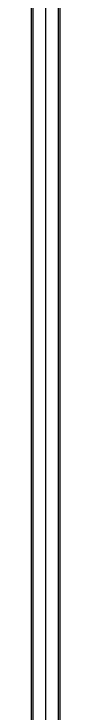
# Model space of a CAD drawing. Header units: millimetres. Extents: x 5349504 to 6791112, y -2212455 to -2153443.
# Drawn here: x 6533817 to 6533893, y -2192659 to -2190790 of the extents above; entities that cross this region are included whole.
import ezdxf

# ---------------------------------------------------------------- set-up
doc = ezdxf.new("R2010")
doc.units = ezdxf.units.MM
doc.header["$LTSCALE"] = 400
doc.layers.add('EQUIP', color=8, linetype='Continuous')
doc.layers.add('GRND', color=8, linetype='Continuous')

# ---------------------------------------------------------------- blocks, each defined once
blk = doc.blocks.new('BL-EQ-SECT_1_20230313')
at = {"layer": 'EQUIP'}
for p, q in [((22932.7, 11689.8), (22932.7, 6284.6)), ((22894.6, 11642.8), (22894.6, 6306.6)), ((22898.8, 11642.8), (22898.8, 6306.6)), ((22966.7, 11642.8), (22966.7, 6306.6)), ((22970.9, 11642.8), (22970.9, 6306.6))]:
    blk.add_line(p, q, dxfattribs=at)

msp = doc.modelspace()

# ---------------------------------------------------------------- block references
at = {"layer": 'GRND', "xscale": -1}
msp.add_blockref('BL-EQ-SECT_1_20230313', (6556787.5, -2201176.2), dxfattribs=at)

doc.saveas('drawing.dxf')
